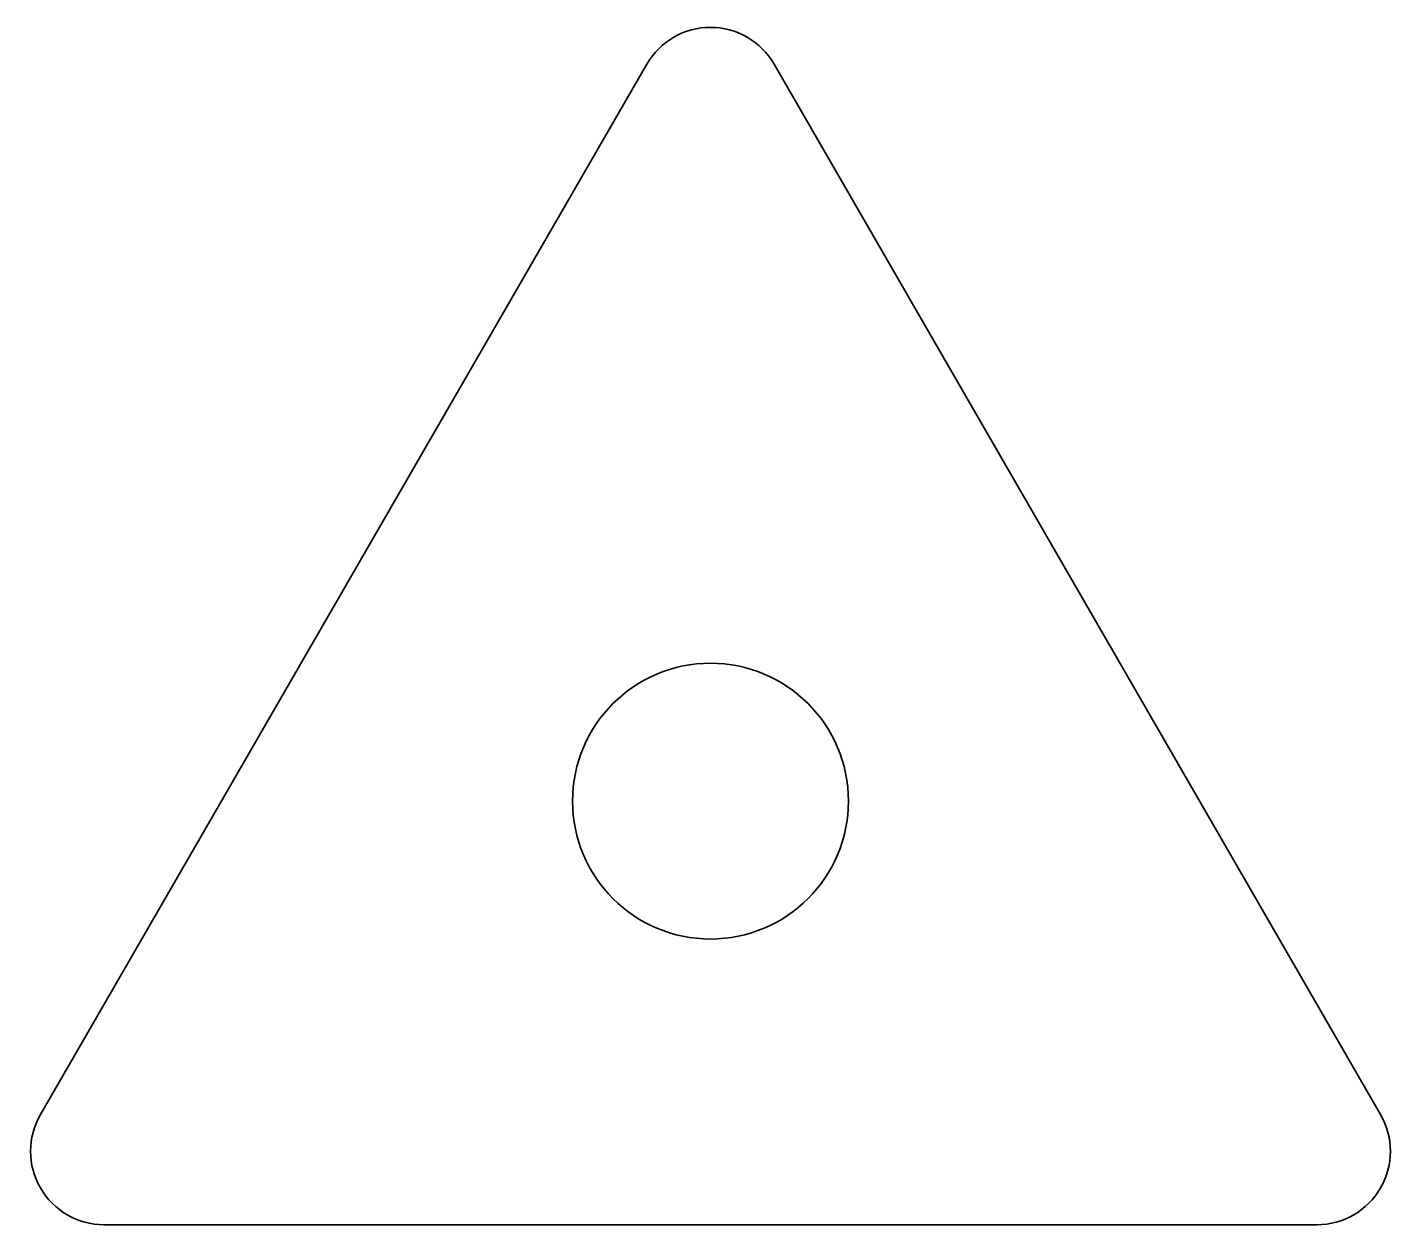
# Model space of a CAD drawing. Header units: inches. Extents: x -0.3 to 92.9, y 0 to 81.6.
import ezdxf

# ---------------------------------------------------------------- set-up
doc = ezdxf.new("R2010")
doc.units = ezdxf.units.IN
doc.header["$MEASUREMENT"] = 0
doc.layers.add('SIMUMAK Visible (ISO)', color=7, linetype='Continuous', lineweight=35)

# ---------------------------------------------------------------- blocks, each defined once
blk = doc.blocks.new('PTM-02-SOPIEB01_Sheet_5_PTM-02-SOPIEB01')
at = {"layer": 'SIMUMAK Visible (ISO)'}
for p, q in [((-45.67, -33.301), (-4.33, 38.301)), ((4.33, 38.301), (45.67, -33.301)), ((41.34, -40.801), (-41.34, -40.801))]:
    blk.add_line(p, q, dxfattribs=at)
blk.add_circle((0, -11.934), 9.4, dxfattribs=at)
at = {"layer": 'SIMUMAK Visible (ISO)', "extrusion": (0, 0, -1)}
for centre, start, end in [((0, 35.801), 30, 150), ((41.34, -35.801), 270, 30), ((-41.34, -35.801), 150, 270)]:
    blk.add_arc(centre, 5, start, end, dxfattribs=at)

msp = doc.modelspace()

# ---------------------------------------------------------------- block references
msp.add_blockref('PTM-02-SOPIEB01_Sheet_5_PTM-02-SOPIEB01', (46.312, 40.801))

doc.saveas('drawing.dxf')
